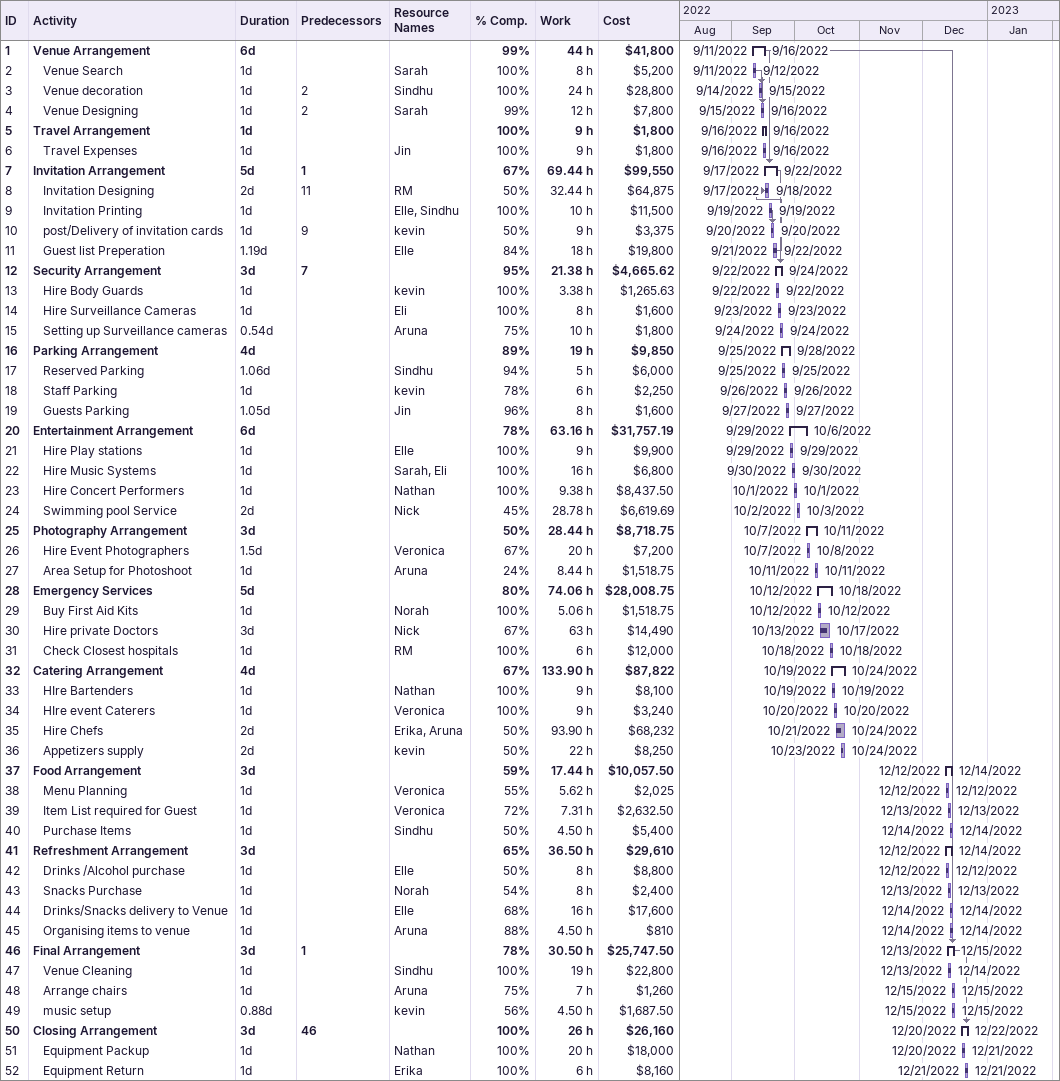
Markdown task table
| ID | Level | Task | Duration | Start | Finish | Predecessors | Resources | % complete | Work (h) | Cost ($) |
|---|---|---|---|---|---|---|---|---|---|---|
| 1 | 1 | **Venue Arrangement** | 6d | 2022-09-11 | 2022-09-16 |  |  | 99 | 44 | 41800 |
| 2 | 2 | Venue Search | 1d | 2022-09-11 | 2022-09-12 |  | Sarah | 100 | 8 | 5200 |
| 3 | 2 | Venue decoration | 1d | 2022-09-14 | 2022-09-15 | 2 | Sindhu | 100 | 24 | 28800 |
| 4 | 2 | Venue Designing | 1d | 2022-09-15 | 2022-09-16 | 2 | Sarah | 99 | 12 | 7800 |
| 5 | 1 | **Travel Arrangement** | 1d | 2022-09-16 | 2022-09-16 |  |  | 100 | 9 | 1800 |
| 6 | 2 | Travel Expenses | 1d | 2022-09-16 | 2022-09-16 |  | Jin | 100 | 9 | 1800 |
| 7 | 1 | **Invitation Arrangement** | 5d | 2022-09-17 | 2022-09-22 | 1 |  | 67 | 69.44 | 99550 |
| 8 | 2 | Invitation Designing | 2d | 2022-09-17 | 2022-09-18 | 11 | RM | 50 | 32.44 | 64875 |
| 9 | 2 | Invitation Printing | 1d | 2022-09-19 | 2022-09-19 |  | Elle, Sindhu | 100 | 10 | 11500 |
| 10 | 2 | post/Delivery of invitation cards | 1d | 2022-09-20 | 2022-09-20 | 9 | kevin | 50 | 9 | 3375 |
| 11 | 2 | Guest list Preperation | 1.19d | 2022-09-21 | 2022-09-22 |  | Elle | 84 | 18 | 19800 |
| 12 | 1 | **Security Arrangement** | 3d | 2022-09-22 | 2022-09-24 | 7 |  | 95 | 21.38 | 4665.62 |
| 13 | 2 | Hire Body Guards | 1d | 2022-09-22 | 2022-09-22 |  | kevin | 100 | 3.38 | 1265.63 |
| 14 | 2 | Hire Surveillance Cameras | 1d | 2022-09-23 | 2022-09-23 |  | Eli | 100 | 8 | 1600 |
| 15 | 2 | Setting up Surveillance cameras | 0.54d | 2022-09-24 | 2022-09-24 |  | Aruna | 75 | 10 | 1800 |
| 16 | 1 | **Parking Arrangement** | 4d | 2022-09-25 | 2022-09-28 |  |  | 89 | 19 | 9850 |
| 17 | 2 | Reserved Parking | 1.06d | 2022-09-25 | 2022-09-25 |  | Sindhu | 94 | 5 | 6000 |
| 18 | 2 | Staff Parking | 1d | 2022-09-26 | 2022-09-26 |  | kevin | 78 | 6 | 2250 |
| 19 | 2 | Guests Parking | 1.05d | 2022-09-27 | 2022-09-27 |  | Jin | 96 | 8 | 1600 |
| 20 | 1 | **Entertainment Arrangement** | 6d | 2022-09-29 | 2022-10-06 |  |  | 78 | 63.16 | 31757.19 |
| 21 | 2 | Hire Play stations | 1d | 2022-09-29 | 2022-09-29 |  | Elle | 100 | 9 | 9900 |
| 22 | 2 | Hire Music Systems | 1d | 2022-09-30 | 2022-09-30 |  | Sarah, Eli | 100 | 16 | 6800 |
| 23 | 2 | Hire Concert Performers | 1d | 2022-10-01 | 2022-10-01 |  | Nathan | 100 | 9.38 | 8437.50 |
| 24 | 2 | Swimming pool Service | 2d | 2022-10-02 | 2022-10-03 |  | Nick | 45 | 28.78 | 6619.69 |
| 25 | 1 | **Photography Arrangement** | 3d | 2022-10-07 | 2022-10-11 |  |  | 50 | 28.44 | 8718.75 |
| 26 | 2 | Hire Event Photographers | 1.5d | 2022-10-07 | 2022-10-08 |  | Veronica | 67 | 20 | 7200 |
| 27 | 2 | Area Setup for Photoshoot | 1d | 2022-10-11 | 2022-10-11 |  | Aruna | 24 | 8.44 | 1518.75 |
| 28 | 1 | **Emergency Services** | 5d | 2022-10-12 | 2022-10-18 |  |  | 80 | 74.06 | 28008.75 |
| 29 | 2 | Buy First Aid Kits | 1d | 2022-10-12 | 2022-10-12 |  | Norah | 100 | 5.06 | 1518.75 |
| 30 | 2 | Hire private Doctors | 3d | 2022-10-13 | 2022-10-17 |  | Nick | 67 | 63 | 14490 |
| 31 | 2 | Check Closest hospitals | 1d | 2022-10-18 | 2022-10-18 |  | RM | 100 | 6 | 12000 |
| 32 | 1 | **Catering Arrangement** | 4d | 2022-10-19 | 2022-10-24 |  |  | 67 | 133.90 | 87822 |
| 33 | 2 | HIre Bartenders | 1d | 2022-10-19 | 2022-10-19 |  | Nathan | 100 | 9 | 8100 |
| 34 | 2 | HIre event Caterers | 1d | 2022-10-20 | 2022-10-20 |  | Veronica | 100 | 9 | 3240 |
| 35 | 2 | Hire Chefs | 2d | 2022-10-21 | 2022-10-24 |  | Erika, Aruna | 50 | 93.90 | 68232 |
| 36 | 2 | Appetizers supply | 2d | 2022-10-23 | 2022-10-24 |  | kevin | 50 | 22 | 8250 |
| 37 | 1 | **Food Arrangement** | 3d | 2022-12-12 | 2022-12-14 |  |  | 59 | 17.44 | 10057.50 |
| 38 | 2 | Menu Planning | 1d | 2022-12-12 | 2022-12-12 |  | Veronica | 55 | 5.62 | 2025 |
| 39 | 2 | Item List required for Guest | 1d | 2022-12-13 | 2022-12-13 |  | Veronica | 72 | 7.31 | 2632.50 |
| 40 | 2 | Purchase Items | 1d | 2022-12-14 | 2022-12-14 |  | Sindhu | 50 | 4.50 | 5400 |
| 41 | 1 | **Refreshment Arrangement** | 3d | 2022-12-12 | 2022-12-14 |  |  | 65 | 36.50 | 29610 |
| 42 | 2 | Drinks /Alcohol purchase | 1d | 2022-12-12 | 2022-12-12 |  | Elle | 50 | 8 | 8800 |
| 43 | 2 | Snacks Purchase | 1d | 2022-12-13 | 2022-12-13 |  | Norah | 54 | 8 | 2400 |
| 44 | 2 | Drinks/Snacks delivery to Venue | 1d | 2022-12-14 | 2022-12-14 |  | Elle | 68 | 16 | 17600 |
| 45 | 2 | Organising items to venue | 1d | 2022-12-14 | 2022-12-14 |  | Aruna | 88 | 4.50 | 810 |
| 46 | 1 | **Final Arrangement** | 3d | 2022-12-13 | 2022-12-15 | 1 |  | 78 | 30.50 | 25747.50 |
| 47 | 2 | Venue Cleaning | 1d | 2022-12-13 | 2022-12-14 |  | Sindhu | 100 | 19 | 22800 |
| 48 | 2 | Arrange chairs | 1d | 2022-12-15 | 2022-12-15 |  | Aruna | 75 | 7 | 1260 |
| 49 | 2 | music setup | 0.88d | 2022-12-15 | 2022-12-15 |  | kevin | 56 | 4.50 | 1687.50 |
| 50 | 1 | **Closing Arrangement** | 3d | 2022-12-20 | 2022-12-22 | 46 |  | 100 | 26 | 26160 |
| 51 | 2 | Equipment Packup | 1d | 2022-12-20 | 2022-12-21 |  | Nathan | 100 | 20 | 18000 |
| 52 | 2 | Equipment Return | 1d | 2022-12-21 | 2022-12-21 |  | Erika | 100 | 6 | 8160 |
